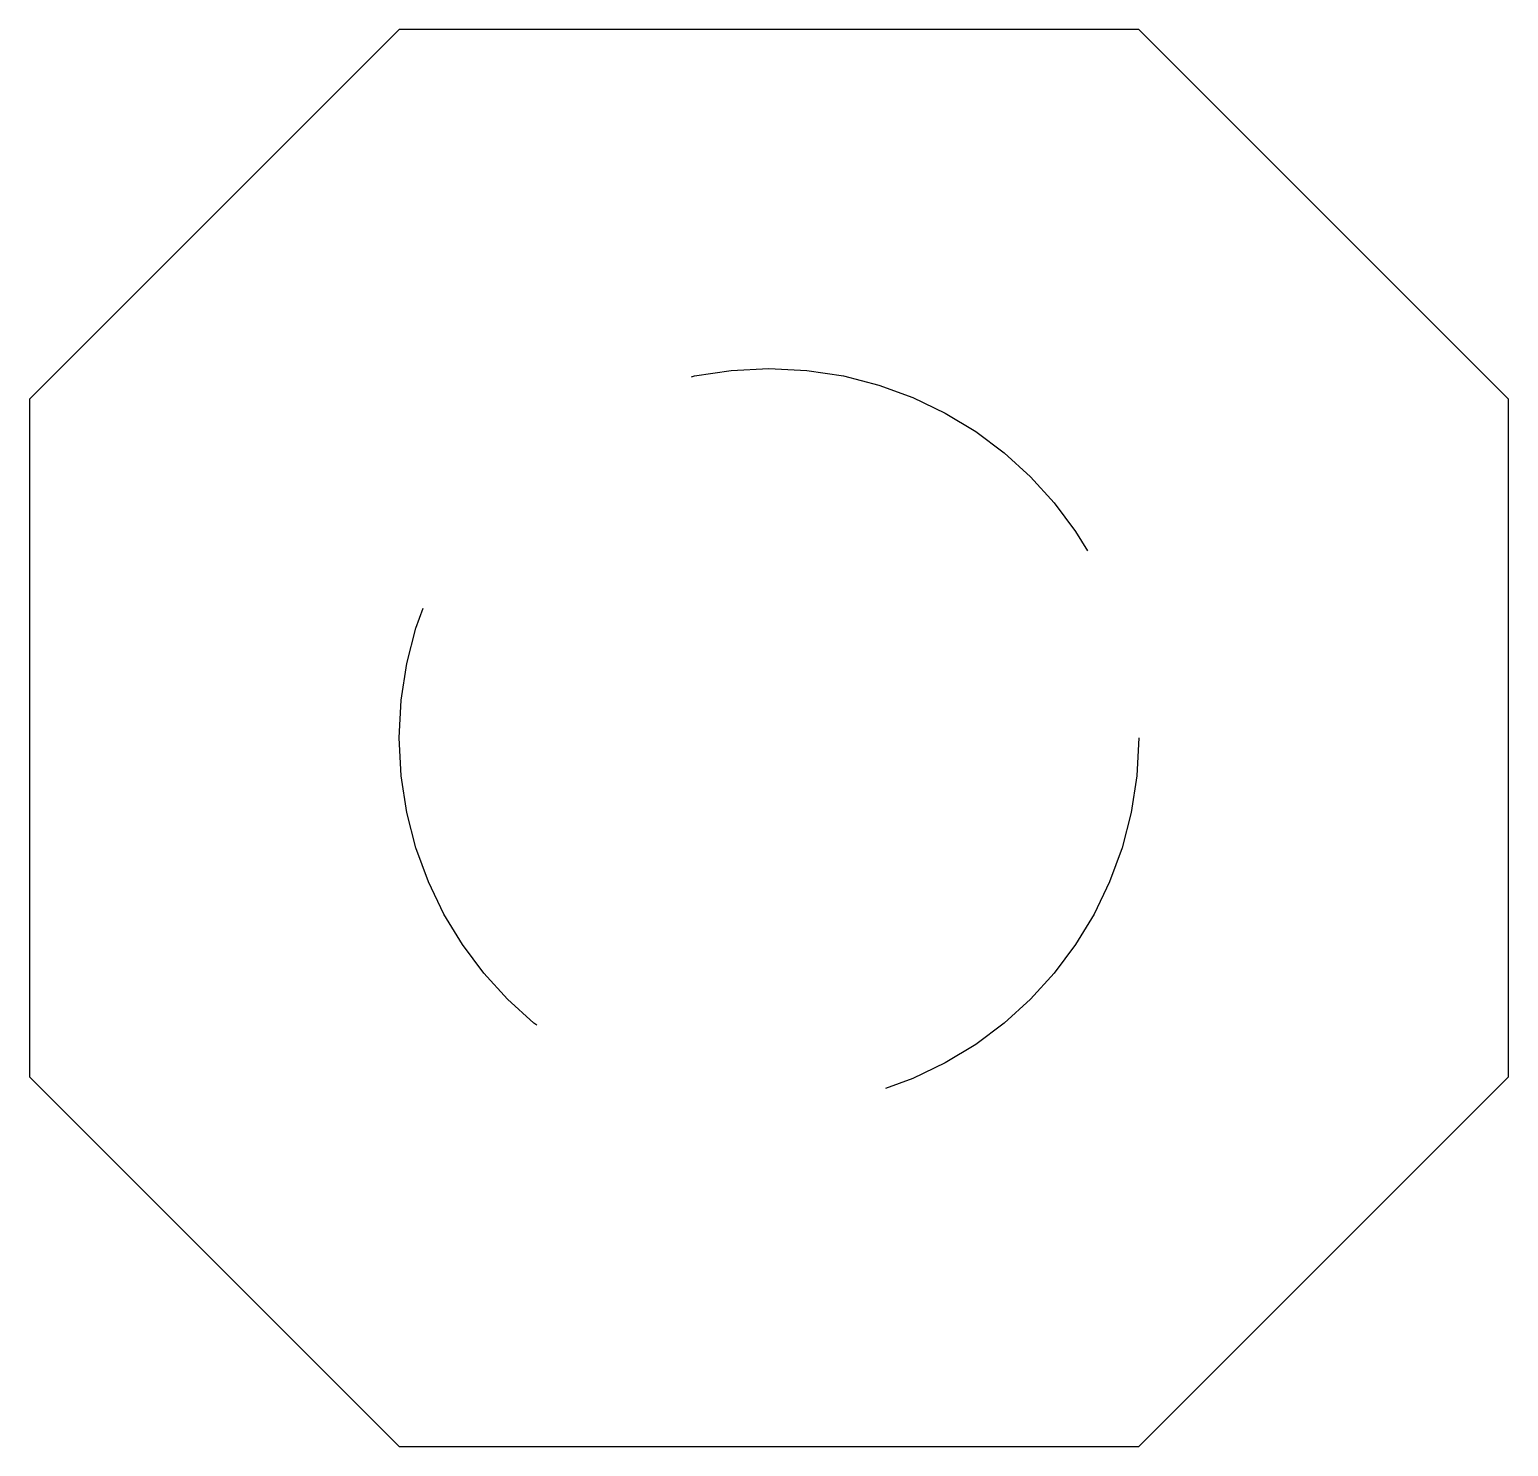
# Model space of a CAD drawing. Header units: millimetres. Extents: x -6083.468 to -6083.068, y -967.715 to -967.332.
import ezdxf

# ---------------------------------------------------------------- set-up
doc = ezdxf.new("R2010")
doc.units = ezdxf.units.MM
doc.linetypes.add('HIDDEN2', pattern=[0.1875, 0.125, -0.0625])
doc.layers.add('Tel_Símbolos', color=3, linetype='Continuous')

msp = doc.modelspace()

# ---------------------------------------------------------------- linework, layer by layer
at = {"layer": 'Tel_Símbolos', "color": 3}
msp.add_lwpolyline([(-6083.36757, -967.71536), (-6083.16757, -967.71536), (-6083.06757, -967.61536), (-6083.06757, -967.43197), (-6083.16757, -967.33197), (-6083.36757, -967.33197), (-6083.46757, -967.43197), (-6083.46757, -967.61536)], close=True, dxfattribs=at)
at = {"layer": 'Tel_Símbolos', "color": 1, "linetype": 'HIDDEN2'}
msp.add_circle((-6083.26757, -967.52366), 0.1, dxfattribs=at)

doc.saveas('drawing.dxf')
